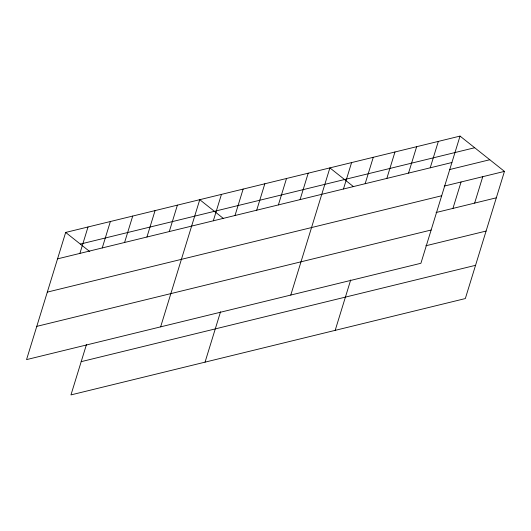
<?xml version="1.0" encoding="UTF-8"?>
<svg xmlns="http://www.w3.org/2000/svg" width="531" height="531" viewBox="0 0 531 531"><rect width="100%" height="100%" fill="white"/><g stroke="black" fill="none" stroke-linecap="round" stroke-linejoin="round"><path stroke-width="0.8" d="M460.038 136.095L65.671 232.439L26.55 359.613L420.91 263.27L460.038 136.095L504.45 171.387L465.329 298.561L70.962 394.905L86.46 344.533M79.896 253.4L88.02 226.983M102.237 247.944L110.368 221.52M124.586 242.481L132.717 216.064M146.934 237.025L155.065 210.601M169.283 231.562L177.407 205.139M160.634 326.857L199.756 199.683L223.219 218.327M213.316 220.803L221.447 194.386M235.007 215.506L243.138 189.082M205.046 362.149L220.544 311.77M256.699 210.203L264.83 183.786M278.39 204.906L286.514 178.489M300.081 199.61L308.206 173.186M290.776 295.063L329.897 167.889L353.361 186.534M343.457 189.009L351.588 162.586M365.149 183.713L373.28 157.289M335.187 330.355L350.686 279.976M386.84 178.409L394.964 151.992M408.531 173.113L416.656 146.689M430.216 167.816L438.347 141.392M452.943 208.404L461.067 181.987M474.634 203.107L482.759 176.684M80.327 244.087L474.694 147.737M57.547 258.862L451.908 162.513M449.624 169.555L489.794 159.738M444.201 186.109L504.45 171.387M47.319 292.11L441.679 195.76M436.07 212.526L496.319 197.811M36.778 326.366L431.145 230.016M425.842 245.773L486.091 231.058M81.19 361.657L475.557 265.314M65.671 232.439L89.766 251.588"/></g></svg>
